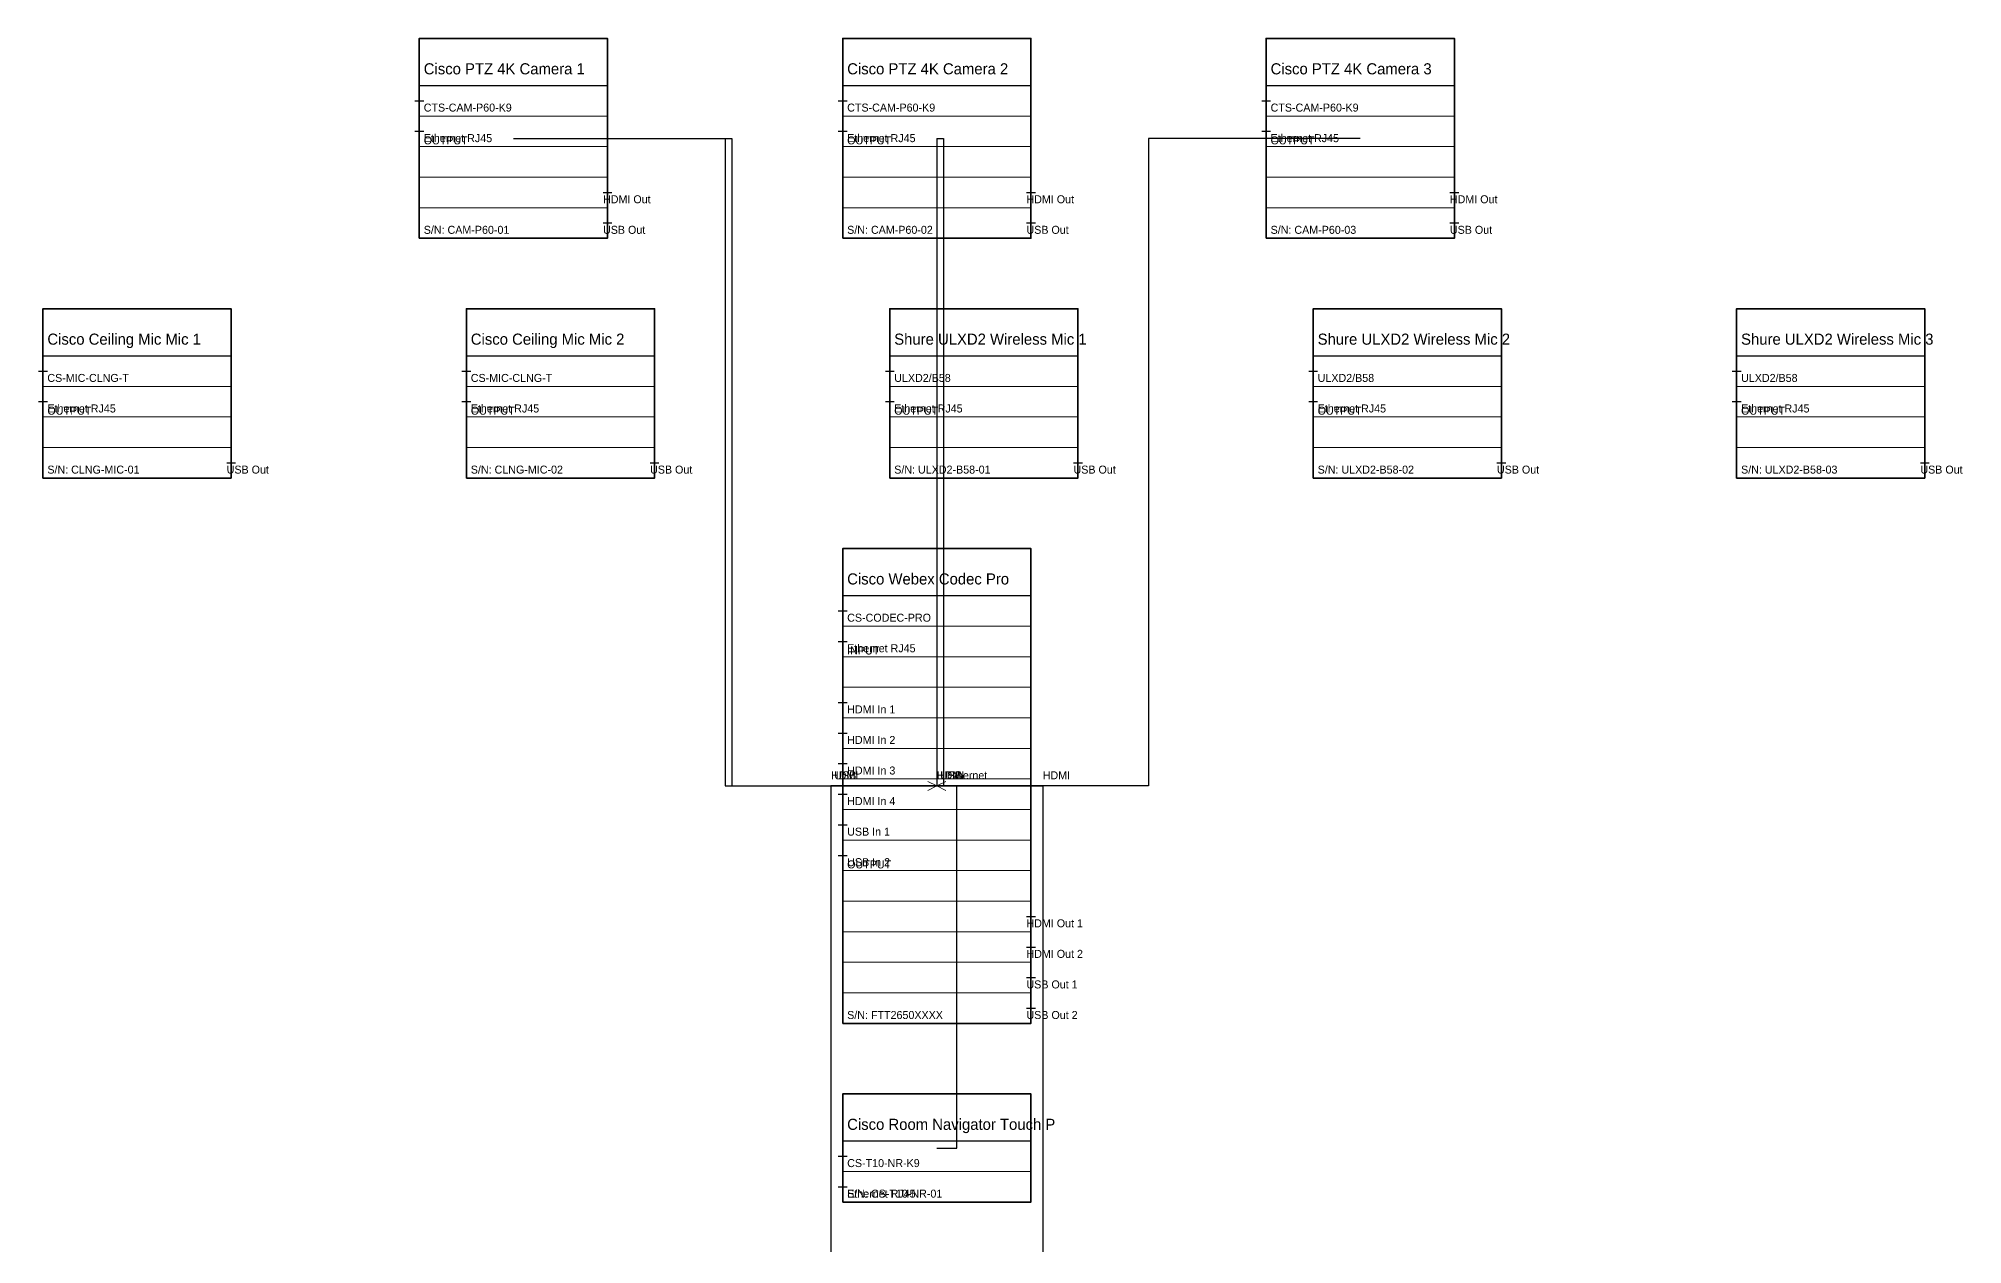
# Model space of a CAD drawing. Header units: metres. Extents: x 10 to 759, y 10 to 642.
# Drawn here: x 49 to 481.8, y 370.2 to 641.7 of the extents above; entities that cross this region are included whole.
import ezdxf

# ---------------------------------------------------------------- set-up
doc = ezdxf.new("R2010")
doc.units = ezdxf.units.M
for name, color, linetype in [('DEVICE_TEXT', 7, 'Continuous'), ('DEVICES', 7, 'Continuous'), ('ETHERNET', 84, 'Continuous'), ('HDMI', 40, 'Continuous'), ('NOTES', 8, 'Continuous'), ('USB', 84, 'Continuous')]:
    doc.layers.add(name, color=color, linetype=linetype)

msp = doc.modelspace()

# ---------------------------------------------------------------- linework, layer by layer
at = {"layer": 'DEVICES', "lineweight": 5}
for p, q in [((134.672, 631.1164), (177.008, 631.1164)), ((229.928, 631.1164), (272.264, 631.1164)), ((325.184, 631.1164), (367.52, 631.1164)), ((134.672, 624.2368), (177.008, 624.2368)), ((229.928, 624.2368), (272.264, 624.2368)), ((325.184, 624.2368), (367.52, 624.2368)), ((134.672, 610.4776), (177.008, 610.4776)), ((229.928, 610.4776), (272.264, 610.4776)), ((325.184, 610.4776), (367.52, 610.4776)), ((134.672, 603.598), (177.008, 603.598)), ((229.928, 603.598), (272.264, 603.598)), ((325.184, 603.598), (367.52, 603.598)), ((50, 570.2584), (92.336, 570.2584)), ((145.256, 570.2584), (187.592, 570.2584)), ((240.512, 570.2584), (282.848, 570.2584)), ((335.768, 570.2584), (378.104, 570.2584)), ((431.024, 570.2584), (473.36, 570.2584)), ((50, 563.3788), (92.336, 563.3788)), ((145.256, 563.3788), (187.592, 563.3788)), ((240.512, 563.3788), (282.848, 563.3788)), ((335.768, 563.3788), (378.104, 563.3788)), ((431.024, 563.3788), (473.36, 563.3788)), ((50, 549.6196), (92.336, 549.6196)), ((145.256, 549.6196), (187.592, 549.6196)), ((240.512, 549.6196), (282.848, 549.6196)), ((335.768, 549.6196), (378.104, 549.6196)), ((431.024, 549.6196), (473.36, 549.6196)), ((229.928, 516.28), (272.264, 516.28)), ((229.928, 509.4004), (272.264, 509.4004)), ((229.928, 495.6412), (272.264, 495.6412)), ((229.928, 488.7616), (272.264, 488.7616)), ((229.928, 481.882), (272.264, 481.882)), ((229.928, 475.0024), (272.264, 475.0024)), ((229.928, 468.1228), (272.264, 468.1228)), ((229.928, 461.2432), (272.264, 461.2432)), ((229.928, 447.484), (272.264, 447.484)), ((229.928, 440.6044), (272.264, 440.6044)), ((229.928, 433.7248), (272.264, 433.7248)), ((229.928, 426.8452), (272.264, 426.8452)), ((229.928, 393.5056), (272.264, 393.5056)), ((229.928, 386.626), (272.264, 386.626))]:
    msp.add_line(p, q, dxfattribs=at)
at = {"layer": 'DEVICES', "lineweight": 13}
for p, q in [((134.672, 617.3572), (177.008, 617.3572)), ((229.928, 617.3572), (272.264, 617.3572)), ((325.184, 617.3572), (367.52, 617.3572)), ((50, 556.4992), (92.336, 556.4992)), ((145.256, 556.4992), (187.592, 556.4992)), ((240.512, 556.4992), (282.848, 556.4992)), ((335.768, 556.4992), (378.104, 556.4992)), ((431.024, 556.4992), (473.36, 556.4992)), ((229.928, 502.5208), (272.264, 502.5208)), ((229.928, 454.3636), (272.264, 454.3636))]:
    msp.add_line(p, q, dxfattribs=at)
at = {"layer": 'DEVICES', "lineweight": 35}
for points in [[(134.672, 596.7184), (177.008, 596.7184), (177.008, 641.7004), (134.672, 641.7004), (134.672, 596.7184)], [(229.928, 596.7184), (272.264, 596.7184), (272.264, 641.7004), (229.928, 641.7004), (229.928, 596.7184)], [(325.184, 596.7184), (367.52, 596.7184), (367.52, 641.7004), (325.184, 641.7004), (325.184, 596.7184)], [(50, 542.74), (92.336, 542.74), (92.336, 580.8424), (50, 580.8424), (50, 542.74)], [(145.256, 542.74), (187.592, 542.74), (187.592, 580.8424), (145.256, 580.8424), (145.256, 542.74)], [(240.512, 542.74), (282.848, 542.74), (282.848, 580.8424), (240.512, 580.8424), (240.512, 542.74)], [(335.768, 542.74), (378.104, 542.74), (378.104, 580.8424), (335.768, 580.8424), (335.768, 542.74)], [(431.024, 542.74), (473.36, 542.74), (473.36, 580.8424), (431.024, 580.8424), (431.024, 542.74)], [(229.928, 419.9656), (272.264, 419.9656), (272.264, 526.864), (229.928, 526.864), (229.928, 419.9656)], [(229.928, 379.7464), (272.264, 379.7464), (272.264, 404.0896), (229.928, 404.0896), (229.928, 379.7464)]]:
    msp.add_lwpolyline(points, dxfattribs=at)
at = {"layer": 'DEVICES'}
for points in [[(134.672, 631.1164), (177.008, 631.1164)], [(229.928, 631.1164), (272.264, 631.1164)], [(325.184, 631.1164), (367.52, 631.1164)], [(50, 570.2584), (92.336, 570.2584)], [(145.256, 570.2584), (187.592, 570.2584)], [(240.512, 570.2584), (282.848, 570.2584)], [(335.768, 570.2584), (378.104, 570.2584)], [(431.024, 570.2584), (473.36, 570.2584)], [(229.928, 516.28), (272.264, 516.28)], [(229.928, 393.5056), (272.264, 393.5056)]]:
    msp.add_lwpolyline(points, dxfattribs=at)
at = {"layer": 'ETHERNET'}
for p, q in [((133.672, 627.6766), (135.672, 627.6766)), ((134.672, 626.6766), (134.672, 628.6766)), ((228.928, 627.6766), (230.928, 627.6766)), ((229.928, 626.6766), (229.928, 628.6766)), ((324.184, 627.6766), (326.184, 627.6766)), ((325.184, 626.6766), (325.184, 628.6766)), ((133.672, 620.797), (135.672, 620.797)), ((134.672, 619.797), (134.672, 621.797)), ((228.928, 620.797), (230.928, 620.797)), ((229.928, 619.797), (229.928, 621.797)), ((324.184, 620.797), (326.184, 620.797)), ((325.184, 619.797), (325.184, 621.797)), ((50, 565.8186), (50, 567.8186)), ((145.256, 565.8186), (145.256, 567.8186)), ((240.512, 565.8186), (240.512, 567.8186)), ((335.768, 565.8186), (335.768, 567.8186)), ((431.024, 565.8186), (431.024, 567.8186)), ((49, 566.8186), (51, 566.8186)), ((144.256, 566.8186), (146.256, 566.8186)), ((239.512, 566.8186), (241.512, 566.8186)), ((334.768, 566.8186), (336.768, 566.8186)), ((430.024, 566.8186), (432.024, 566.8186)), ((49, 559.939), (51, 559.939)), ((50, 558.939), (50, 560.939)), ((144.256, 559.939), (146.256, 559.939)), ((145.256, 558.939), (145.256, 560.939)), ((239.512, 559.939), (241.512, 559.939)), ((240.512, 558.939), (240.512, 560.939)), ((334.768, 559.939), (336.768, 559.939)), ((335.768, 558.939), (335.768, 560.939)), ((430.024, 559.939), (432.024, 559.939)), ((431.024, 558.939), (431.024, 560.939)), ((228.928, 512.8402), (230.928, 512.8402)), ((229.928, 511.8402), (229.928, 513.8402)), ((229.928, 504.9606), (229.928, 506.9606)), ((228.928, 505.9606), (230.928, 505.9606)), ((228.928, 390.0658), (230.928, 390.0658)), ((229.928, 389.0658), (229.928, 391.0658)), ((228.928, 383.1862), (230.928, 383.1862)), ((229.928, 382.1862), (229.928, 384.1862))]:
    msp.add_line(p, q, dxfattribs=at)
at = {"layer": 'ETHERNET', "lineweight": 18}
msp.add_lwpolyline([(253.096, 474.4148), (251.096, 473.4148), (253.096, 472.4148)], dxfattribs=at)
at = {"layer": 'ETHERNET', "lineweight": 25}
msp.add_lwpolyline([(251.096, 391.918), (255.596, 391.918), (255.596, 473.4148), (251.096, 473.4148)], dxfattribs=at)
at = {"layer": 'HDMI'}
for p, q in [((176.008, 607.0378), (178.008, 607.0378)), ((177.008, 606.0378), (177.008, 608.0378)), ((271.264, 607.0378), (273.264, 607.0378)), ((272.264, 606.0378), (272.264, 608.0378)), ((366.52, 607.0378), (368.52, 607.0378)), ((367.52, 606.0378), (367.52, 608.0378)), ((228.928, 492.2014), (230.928, 492.2014)), ((229.928, 491.2014), (229.928, 493.2014)), ((228.928, 485.3218), (230.928, 485.3218)), ((229.928, 484.3218), (229.928, 486.3218)), ((228.928, 478.4422), (230.928, 478.4422)), ((229.928, 477.4422), (229.928, 479.4422)), ((229.928, 470.5626), (229.928, 472.5626)), ((228.928, 471.5626), (230.928, 471.5626)), ((271.264, 444.0442), (273.264, 444.0442)), ((272.264, 443.0442), (272.264, 445.0442)), ((272.264, 436.1646), (272.264, 438.1646)), ((271.264, 437.1646), (273.264, 437.1646))]:
    msp.add_line(p, q, dxfattribs=at)
at = {"layer": 'HDMI', "lineweight": 25}
for points in [[(155.84, 619.2094), (203.468, 619.2094), (203.468, 473.4148), (251.096, 473.4148)], [(251.096, 619.2094), (251.096, 619.2094), (251.096, 473.4148), (251.096, 473.4148)], [(346.352, 619.2094), (298.724, 619.2094), (298.724, 473.4148), (251.096, 473.4148)], [(251.096, 473.4148), (227.282, 473.4148), (227.282, 109.5898), (203.468, 109.5898)], [(251.096, 473.4148), (274.91, 473.4148), (274.91, 109.5898), (298.724, 109.5898)]]:
    msp.add_lwpolyline(points, dxfattribs=at)
at = {"layer": 'HDMI', "lineweight": 18}
for points in [[(249.096, 474.4148), (251.096, 473.4148), (249.096, 472.4148)], [(253.096, 474.4148), (251.096, 473.4148), (253.096, 472.4148)]]:
    msp.add_lwpolyline(points, dxfattribs=at)
at = {"layer": 'USB'}
for p, q in [((176.008, 600.1582), (178.008, 600.1582)), ((177.008, 599.1582), (177.008, 601.1582)), ((271.264, 600.1582), (273.264, 600.1582)), ((272.264, 599.1582), (272.264, 601.1582)), ((366.52, 600.1582), (368.52, 600.1582)), ((367.52, 599.1582), (367.52, 601.1582)), ((91.336, 546.1798), (93.336, 546.1798)), ((92.336, 545.1798), (92.336, 547.1798)), ((186.592, 546.1798), (188.592, 546.1798)), ((187.592, 545.1798), (187.592, 547.1798)), ((281.848, 546.1798), (283.848, 546.1798)), ((282.848, 545.1798), (282.848, 547.1798)), ((377.104, 546.1798), (379.104, 546.1798)), ((378.104, 545.1798), (378.104, 547.1798)), ((472.36, 546.1798), (474.36, 546.1798)), ((473.36, 545.1798), (473.36, 547.1798)), ((228.928, 464.683), (230.928, 464.683)), ((229.928, 463.683), (229.928, 465.683)), ((228.928, 457.8034), (230.928, 457.8034)), ((229.928, 456.8034), (229.928, 458.8034)), ((271.264, 430.285), (273.264, 430.285)), ((272.264, 429.285), (272.264, 431.285)), ((272.264, 422.4054), (272.264, 424.4054)), ((271.264, 423.4054), (273.264, 423.4054))]:
    msp.add_line(p, q, dxfattribs=at)
at = {"layer": 'USB', "lineweight": 25}
for points in [[(155.84, 619.2094), (204.968, 619.2094), (204.968, 473.4148), (251.096, 473.4148)], [(251.096, 619.2094), (252.596, 619.2094), (252.596, 473.4148), (251.096, 473.4148)]]:
    msp.add_lwpolyline(points, dxfattribs=at)
at = {"layer": 'USB', "lineweight": 18}
for points in [[(249.096, 474.4148), (251.096, 473.4148), (249.096, 472.4148)], [(253.096, 474.4148), (251.096, 473.4148), (253.096, 472.4148)]]:
    msp.add_lwpolyline(points, dxfattribs=at)

# ---------------------------------------------------------------- texts
at = {"layer": 'DEVICE_TEXT'}
for s, height, p in [('Cisco PTZ 4K Camera 1', 2.5, (135.672, 633.6164)), ('Cisco PTZ 4K Camera 2', 2.5, (230.928, 633.6164)), ('Cisco PTZ 4K Camera 3', 2.5, (326.184, 633.6164)), ('OUTPUT', 1.8, (135.672, 617.8572)), ('OUTPUT', 1.8, (230.928, 617.8572)), ('OUTPUT', 1.8, (326.184, 617.8572)), ('Cisco Ceiling Mic Mic 1', 2.5, (51, 572.7584)), ('Cisco Ceiling Mic Mic 2', 2.5, (146.256, 572.7584)), ('Shure ULXD2 Wireless Mic 1', 2.5, (241.512, 572.7584)), ('Shure ULXD2 Wireless Mic 2', 2.5, (336.768, 572.7584)), ('Shure ULXD2 Wireless Mic 3', 2.5, (432.024, 572.7584)), ('OUTPUT', 1.8, (51, 556.9992)), ('OUTPUT', 1.8, (146.256, 556.9992)), ('OUTPUT', 1.8, (241.512, 556.9992)), ('OUTPUT', 1.8, (336.768, 556.9992)), ('OUTPUT', 1.8, (432.024, 556.9992)), ('Cisco Webex Codec Pro', 2.5, (230.928, 518.78)), ('INPUT', 1.8, (230.928, 503.0208)), ('OUTPUT', 1.8, (230.928, 454.8636)), ('Cisco Room Navigator Touch P', 2.5, (230.928, 396.0056))]:
    msp.add_text(s, height=height, dxfattribs=at).set_placement(p)
at = {"layer": 'ETHERNET'}
for s, p in [('CTS-CAM-P60-K9', (135.672, 625.2368)), ('CTS-CAM-P60-K9', (230.928, 625.2368)), ('CTS-CAM-P60-K9', (326.184, 625.2368)), ('Ethernet RJ45', (135.672, 618.3572)), ('Ethernet RJ45', (230.928, 618.3572)), ('Ethernet RJ45', (326.184, 618.3572)), ('CS-MIC-CLNG-T', (51, 564.3788)), ('CS-MIC-CLNG-T', (146.256, 564.3788)), ('ULXD2/B58', (241.512, 564.3788)), ('ULXD2/B58', (336.768, 564.3788)), ('ULXD2/B58', (432.024, 564.3788)), ('Ethernet RJ45', (51, 557.4992)), ('Ethernet RJ45', (146.256, 557.4992)), ('Ethernet RJ45', (241.512, 557.4992)), ('Ethernet RJ45', (336.768, 557.4992)), ('Ethernet RJ45', (432.024, 557.4992)), ('CS-CODEC-PRO', (230.928, 510.4004)), ('Ethernet RJ45', (230.928, 503.5208)), ('Ethernet', (253.346, 474.9148)), ('CS-T10-NR-K9', (230.928, 387.626)), ('Ethernet RJ45', (230.928, 380.7464))]:
    msp.add_text(s, height=1.8, dxfattribs=at).set_placement(p)
at = {"layer": 'HDMI'}
for s, p in [('HDMI Out', (176.008, 604.598)), ('HDMI Out', (271.264, 604.598)), ('HDMI Out', (366.52, 604.598)), ('HDMI In 1', (230.928, 489.7616)), ('HDMI In 2', (230.928, 482.882)), ('HDMI', (227.282, 474.9148)), ('HDMI In 3', (230.928, 476.0024)), ('HDMI', (251.096, 474.9148)), ('HDMI', (274.91, 474.9148)), ('HDMI In 4', (230.928, 469.1228)), ('HDMI Out 1', (271.264, 441.6044)), ('HDMI Out 2', (271.264, 434.7248))]:
    msp.add_text(s, height=1.8, dxfattribs=at).set_placement(p)
at = {"layer": 'NOTES'}
for s, p in [('S/N: CAM-P60-01', (135.672, 597.7184)), ('S/N: CAM-P60-02', (230.928, 597.7184)), ('S/N: CAM-P60-03', (326.184, 597.7184)), ('S/N: CLNG-MIC-01', (51, 543.74)), ('S/N: CLNG-MIC-02', (146.256, 543.74)), ('S/N: ULXD2-B58-01', (241.512, 543.74)), ('S/N: ULXD2-B58-02', (336.768, 543.74)), ('S/N: ULXD2-B58-03', (432.024, 543.74)), ('S/N: FTT2650XXXX', (230.928, 420.9656)), ('S/N: CS-T10-NR-01', (230.928, 380.7464))]:
    msp.add_text(s, height=1.8, dxfattribs=at).set_placement(p)
at = {"layer": 'USB'}
for s, p in [('USB Out', (176.008, 597.7184)), ('USB Out', (271.264, 597.7184)), ('USB Out', (366.52, 597.7184)), ('USB Out', (91.336, 543.74)), ('USB Out', (186.592, 543.74)), ('USB Out', (281.848, 543.74)), ('USB Out', (377.104, 543.74)), ('USB Out', (472.36, 543.74)), ('USB', (228.032, 474.9148)), ('USB', (251.846, 474.9148)), ('USB In 1', (230.928, 462.2432)), ('USB In 2', (230.928, 455.3636)), ('USB Out 1', (271.264, 427.8452)), ('USB Out 2', (271.264, 420.9656))]:
    msp.add_text(s, height=1.8, dxfattribs=at).set_placement(p)

doc.saveas('drawing.dxf')
